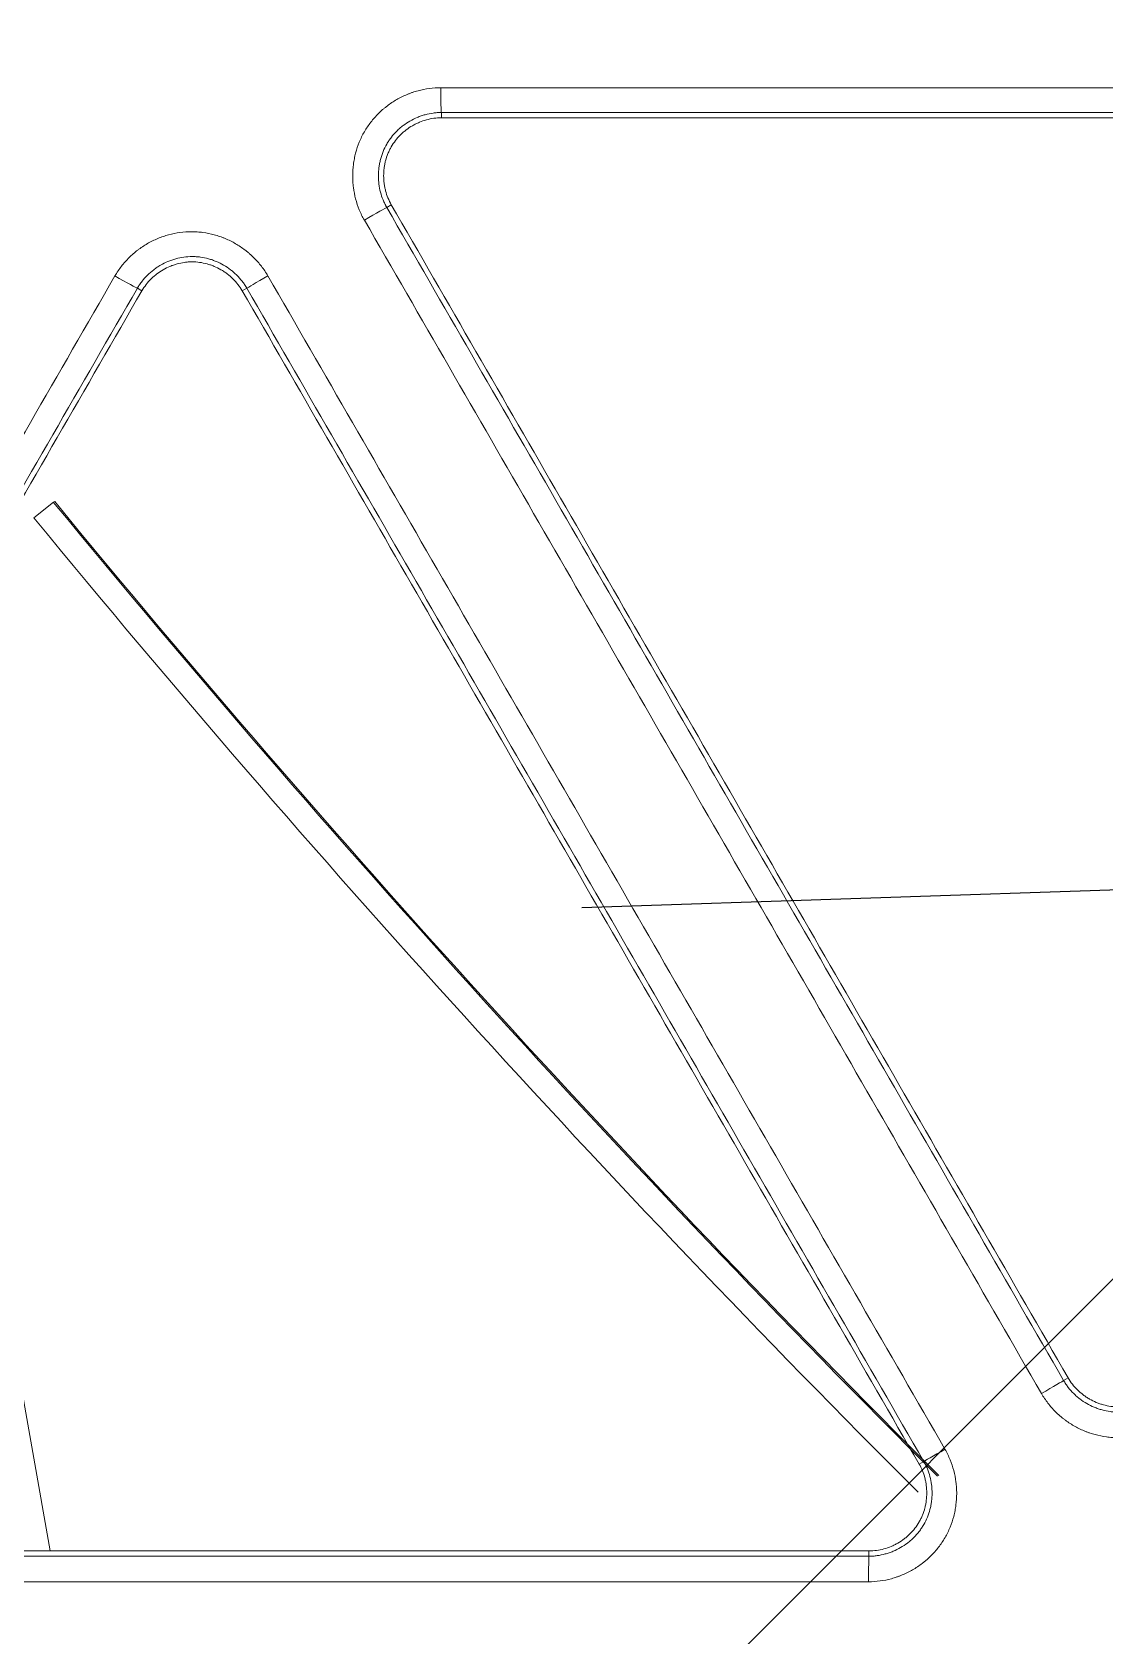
# Model space of a CAD drawing. Header units: inches. Extents: x 405346 to 489838, y -25612 to 14934.
# Drawn here: x 462599.23 to 462619.49, y 4139.6 to 4169.88 of the extents above; entities that cross this region are included whole.
import ezdxf

# ---------------------------------------------------------------- set-up
doc = ezdxf.new("R2010")
doc.units = ezdxf.units.IN
doc.header["$LTSCALE"] = 200
doc.header["$MEASUREMENT"] = 0
doc.linetypes.add('DH-HID2', pattern=[1.2, 0.8, -0.4])
doc.layers.add('FU-FURM', color=251, linetype='DH-HID2')
doc.layers.add('SS-EQ', color=2, linetype='Continuous', lineweight=20)

# ---------------------------------------------------------------- blocks, each defined once
blk = doc.blocks.new('FLLLL')
at = {"layer": 'FU-FURM'}
blk.add_line((462417.248, 3548.652), (462742, 3559.532), dxfattribs=at)
blk = doc.blocks.new('4way무풍')
at = {"layer": 'SS-EQ'}
for p, q in [((330.224, 330.224), (-339.635, -339.635)), ((-187.771, -153.066), (-187.771, -153.166)), ((-188.719, -154.808), (-188.805, -154.857)), ((-193.43, -156.433), (-193.516, -156.384)), ((-191.447, -156.383), (-191.534, -156.433)), ((-195.469, -160.722), (-195.103, -160.421)), ((-197.622, -166.292), (-195.166, -180.223)), ((-176.018, -177.006), (-175.932, -176.956)), ((-178.747, -178.582), (-178.66, -178.532)), ((-179.695, -180.323), (-179.695, -180.223))]:
    blk.add_line(p, q, dxfattribs=at)
for radius, start, end in [(252.587, 219.42831, 225.06664), (252.562, 219.43051, 225.06772), (253.06, 219.42831, 225.05502)]:
    blk.add_arc((0, 0), radius, start, end, dxfattribs=at)
for centre, major_axis, ratio, start_param, end_param in [((-187.771, -152.593), (0, -0.474), 0.025929, 4.722874, 6.248267), ((-189.215, -155.094), (-0.41, -0.237), 0.003631, 3.176499, 4.740153), ((-193.926, -156.146), (-0.41, 0.237), 0.02231, 1.552344, 3.106677), ((-191.037, -156.146), (0.41, 0.237), 0.004004, 1.598826, 3.106686), ((-176.428, -177.243), (-0.41, -0.237), 0.006959, 1.545964, 3.106685), ((-178.25, -178.295), (-0.41, -0.237), 0.006777, 0.034907, 1.545773), ((-179.694, -180.796), (0, 0.474), 0.018198, 0.035106, 1.589535)]:
    blk.add_ellipse(centre, major_axis=major_axis, ratio=ratio, start_param=start_param, end_param=end_param, dxfattribs=at)
for points, knots in [([(-0.032, -346.294), (-6.969, -346.294), (-13.906, -346.294), (-27.78, -346.294), (-34.717, -346.294), (-55.528, -346.294), (-69.403, -346.294), (-97.151, -346.294), (-111.025, -346.294), (-138.774, -346.294), (-152.648, -346.294), (-180.396, -346.294), (-194.27, -346.294), (-215.082, -346.294), (-222.019, -346.294), (-235.893, -346.294), (-242.83, -346.294), (-253.236, -346.294), (-256.704, -346.293), (-263.641, -346.293), (-267.11, -346.294), (-272.313, -346.294), (-274.047, -346.294), (-276.648, -346.294), (-277.515, -346.294), (-279.25, -346.294), (-280.117, -346.293), (-281.418, -346.293), (-281.851, -346.293), (-282.718, -346.293), (-283.152, -346.293), (-283.802, -346.293), (-284.019, -346.294), (-284.453, -346.294), (-284.669, -346.294), (-285.103, -346.294), (-285.32, -346.293), (-285.753, -346.291), (-285.97, -346.288), (-286.62, -346.277), (-287.053, -346.265), (-287.92, -346.232), (-288.353, -346.21), (-289.653, -346.133), (-290.519, -346.062), (-291.817, -345.929), (-292.25, -345.88), (-292.899, -345.799), (-293.116, -345.771), (-293.548, -345.713), (-294.627, -345.561), (-295.697, -345.382), (-298.249, -344.898), (-299.929, -344.504), (-302.417, -343.81), (-304.065, -343.313), (-305.692, -342.746), (-308.116, -341.843), (-309.711, -341.172), (-311.481, -340.336), (-311.677, -340.242), (-312.069, -340.051), (-312.265, -339.955), (-312.85, -339.663), (-313.238, -339.464), (-314.393, -338.857), (-315.91, -338.018), (-317.384, -337.119), (-318.837, -336.19), (-319.553, -335.711), (-320.962, -334.724), (-322.351, -333.708), (-324.369, -332.095), (-326.323, -330.394), (-327.582, -329.2), (-328.355, -328.435), (-328.586, -328.204), (-328.815, -327.971), (-328.968, -327.815), (-329.044, -327.737), (-329.423, -327.345), (-329.723, -327.029), (-330.61, -326.073), (-331.762, -324.777), (-333.398, -322.77), (-334.43, -321.391), (-335.932, -319.291), (-336.873, -317.851), (-338.196, -315.627), (-339.047, -314.124), (-339.838, -312.58), (-340.313, -311.601), (-340.454, -311.306), (-340.593, -311.01), (-340.685, -310.813), (-340.731, -310.713), (-340.958, -310.218), (-341.135, -309.821), (-341.654, -308.624), (-342.309, -307.019), (-343.186, -304.583), (-343.7, -302.939), (-344.419, -300.46), (-344.828, -298.788), (-345.336, -296.251), (-345.487, -295.401), (-345.755, -293.691), (-345.871, -292.831), (-345.994, -291.749), (-346.017, -291.533), (-346.062, -291.099), (-346.083, -290.882), (-346.143, -290.23), (-346.178, -289.796), (-346.239, -288.927), (-346.265, -288.493), (-346.307, -287.624), (-346.324, -287.19), (-346.342, -286.538), (-346.347, -286.321), (-346.354, -285.886), (-346.356, -285.669), (-346.359, -285.235), (-346.359, -285.017), (-346.359, -284.583), (-346.359, -284.366), (-346.358, -283.714), (-346.358, -283.28), (-346.358, -282.411), (-346.358, -281.976), (-346.358, -280.673), (-346.358, -279.804), (-346.359, -278.066), (-346.359, -277.197), (-346.359, -274.59), (-346.359, -272.852), (-346.358, -264.163), (-346.358, -257.211), (-346.359, -236.356), (-346.359, -222.453), (-346.359, -194.646), (-346.359, -180.743), (-346.359, -152.936), (-346.359, -139.033), (-346.359, -111.226), (-346.359, -69.517), (-346.359, -27.807), (-346.359, 0)], [0, 0, 0, 0, 0.03125, 0.03125, 0.0625, 0.0625, 0.125, 0.125, 0.1875, 0.1875, 0.25, 0.25, 0.3125, 0.3125, 0.34375, 0.34375, 0.375, 0.375, 0.390625, 0.390625, 0.40625, 0.40625, 0.414063, 0.414063, 0.417969, 0.417969, 0.421875, 0.421875, 0.423828, 0.423828, 0.425781, 0.425781, 0.426758, 0.426758, 0.427734, 0.427734, 0.428711, 0.428711, 0.429688, 0.429688, 0.431641, 0.431641, 0.433594, 0.433594, 0.4375, 0.4375, 0.439453, 0.439453, 0.44043, 0.44043, 0.441406, 0.445313, 0.445313, 0.453125, 0.453125, 0.457031, 0.460938, 0.460938, 0.46875, 0.46875, 0.469727, 0.469727, 0.470703, 0.470703, 0.472656, 0.472656, 0.476563, 0.480469, 0.480469, 0.484375, 0.484375, 0.488281, 0.492188, 0.496094, 0.5, 0.5, 0.500977, 0.501465, 0.501465, 0.501953, 0.501953, 0.503906, 0.503906, 0.507813, 0.511719, 0.515625, 0.515625, 0.523438, 0.523438, 0.527344, 0.53125, 0.53125, 0.532227, 0.532715, 0.532715, 0.533203, 0.533203, 0.535156, 0.535156, 0.539063, 0.542969, 0.546875, 0.546875, 0.554688, 0.554688, 0.558594, 0.558594, 0.5625, 0.5625, 0.563477, 0.563477, 0.564453, 0.564453, 0.566406, 0.566406, 0.568359, 0.568359, 0.570313, 0.570313, 0.571289, 0.571289, 0.572266, 0.572266, 0.573242, 0.573242, 0.574219, 0.574219, 0.576172, 0.576172, 0.578125, 0.578125, 0.582031, 0.582031, 0.585938, 0.585938, 0.59375, 0.59375, 0.625, 0.625, 0.6875, 0.6875, 0.75, 0.75, 0.8125, 0.8125, 0.875, 1, 1, 1, 1]), ([(-345.164, 0), (-345.164, -27.72), (-345.163, -69.3), (-345.162, -110.879), (-345.161, -138.599), (-345.16, -152.459), (-345.158, -180.179), (-345.157, -194.038), (-345.154, -221.758), (-345.152, -235.618), (-345.147, -256.408), (-345.146, -263.338), (-345.145, -272), (-345.144, -273.733), (-345.144, -276.331), (-345.144, -277.198), (-345.143, -278.93), (-345.142, -279.796), (-345.142, -281.096), (-345.141, -281.529), (-345.141, -282.395), (-345.141, -282.828), (-345.141, -283.694), (-345.141, -284.128), (-345.14, -284.777), (-345.139, -284.994), (-345.136, -285.427), (-345.134, -285.643), (-345.124, -286.293), (-345.113, -286.726), (-345.08, -287.592), (-345.06, -288.025), (-345.009, -288.891), (-344.978, -289.324), (-344.926, -289.973), (-344.898, -290.298), (-344.868, -290.623), (-344.847, -290.839), (-344.836, -290.947), (-344.736, -291.92), (-344.629, -292.78), (-344.379, -294.49), (-344.236, -295.341), (-343.754, -297.876), (-343.361, -299.547), (-342.665, -302.025), (-342.166, -303.667), (-341.312, -306.101), (-340.67, -307.704), (-340.162, -308.899), (-339.901, -309.494), (-339.629, -310.087), (-339.446, -310.481), (-339.353, -310.678), (-338.885, -311.657), (-338.495, -312.43), (-337.684, -313.955), (-337.263, -314.706), (-336.391, -316.189), (-335.94, -316.919), (-335.007, -318.36), (-334.525, -319.069), (-333.532, -320.468), (-332.508, -321.846), (-330.881, -323.85), (-329.735, -325.144), (-328.853, -326.098), (-328.555, -326.413), (-328.177, -326.804), (-328.101, -326.882), (-327.949, -327.038), (-327.721, -327.27), (-327.491, -327.501), (-326.721, -328.264), (-325.466, -329.454), (-323.518, -331.15), (-321.504, -332.756), (-320.119, -333.767), (-318.711, -334.749), (-317.997, -335.224), (-316.546, -336.146), (-315.81, -336.593), (-314.315, -337.455), (-313.557, -337.871), (-312.595, -338.371), (-312.305, -338.52), (-312.014, -338.667), (-311.819, -338.764), (-311.722, -338.813), (-311.235, -339.053), (-310.844, -339.241), (-309.666, -339.791), (-308.875, -340.139), (-307.283, -340.8), (-305.68, -341.425), (-303.244, -342.258), (-301.598, -342.743), (-299.114, -343.417), (-297.436, -343.797), (-294.888, -344.259), (-294.033, -344.395), (-292.957, -344.543), (-292.742, -344.571), (-292.31, -344.625), (-291.663, -344.704), (-291.015, -344.771), (-289.72, -344.892), (-288.856, -344.954), (-287.56, -345.019), (-287.128, -345.036), (-286.48, -345.054), (-286.264, -345.059), (-285.831, -345.067), (-285.615, -345.069), (-285.183, -345.073), (-284.967, -345.074), (-284.534, -345.075), (-284.318, -345.075), (-283.67, -345.076), (-283.237, -345.076), (-282.589, -345.076), (-282.373, -345.076), (-281.94, -345.076), (-281.724, -345.076), (-281.075, -345.076), (-280.643, -345.077), (-279.346, -345.077), (-278.481, -345.078), (-276.752, -345.079), (-275.887, -345.079), (-273.293, -345.079), (-271.563, -345.08), (-262.916, -345.081), (-255.998, -345.082), (-242.162, -345.085), (-235.244, -345.086), (-221.408, -345.089), (-214.49, -345.09), (-193.736, -345.092), (-179.9, -345.094), (-152.228, -345.096), (-138.392, -345.096), (-110.72, -345.097), (-96.884, -345.098), (-69.212, -345.098), (-55.376, -345.099), (-34.622, -345.099), (-27.704, -345.099), (-13.868, -345.099), (-6.95, -345.099), (-0.032, -345.099)], [0, 0, 0, 0, 0.125, 0.1875, 0.1875, 0.25, 0.25, 0.3125, 0.3125, 0.375, 0.375, 0.40625, 0.40625, 0.414063, 0.414063, 0.417969, 0.417969, 0.421875, 0.421875, 0.423828, 0.423828, 0.425781, 0.425781, 0.427734, 0.427734, 0.428711, 0.428711, 0.429688, 0.429688, 0.431641, 0.431641, 0.433594, 0.433594, 0.435547, 0.435547, 0.436523, 0.437012, 0.437012, 0.4375, 0.4375, 0.441406, 0.441406, 0.445313, 0.445313, 0.453125, 0.453125, 0.457031, 0.460938, 0.464844, 0.464844, 0.466797, 0.467773, 0.467773, 0.46875, 0.46875, 0.472656, 0.472656, 0.476563, 0.476563, 0.480469, 0.480469, 0.484375, 0.484375, 0.488281, 0.492188, 0.496094, 0.496094, 0.498047, 0.498047, 0.498535, 0.498535, 0.499023, 0.5, 0.5, 0.503906, 0.507813, 0.511719, 0.515625, 0.515625, 0.519531, 0.519531, 0.523438, 0.523438, 0.527344, 0.527344, 0.52832, 0.528809, 0.528809, 0.529297, 0.529297, 0.53125, 0.53125, 0.535156, 0.535156, 0.539063, 0.542969, 0.546875, 0.546875, 0.554688, 0.554688, 0.558594, 0.558594, 0.55957, 0.55957, 0.560547, 0.5625, 0.5625, 0.566406, 0.566406, 0.568359, 0.568359, 0.569336, 0.569336, 0.570313, 0.570313, 0.571289, 0.571289, 0.572266, 0.572266, 0.574219, 0.574219, 0.575195, 0.575195, 0.576172, 0.576172, 0.578125, 0.578125, 0.582031, 0.582031, 0.585938, 0.585938, 0.59375, 0.59375, 0.625, 0.625, 0.65625, 0.65625, 0.6875, 0.6875, 0.75, 0.75, 0.8125, 0.8125, 0.875, 0.875, 0.9375, 0.9375, 0.96875, 0.96875, 1, 1, 1, 1]), ([(-189.227, -155.099), (-189.246, -155.068), (-189.263, -155.035), (-189.295, -154.969), (-189.31, -154.936), (-189.351, -154.835), (-189.397, -154.698), (-189.425, -154.555), (-189.437, -154.464), (-189.439, -154.446), (-189.442, -154.41), (-189.447, -154.355), (-189.448, -154.301), (-189.448, -154.192), (-189.444, -154.119), (-189.43, -154.011), (-189.424, -153.975), (-189.413, -153.922), (-189.409, -153.904), (-189.401, -153.868), (-189.397, -153.85), (-189.374, -153.762), (-189.328, -153.625), (-189.264, -153.494), (-189.209, -153.399), (-189.189, -153.368), (-189.149, -153.308), (-189.127, -153.278), (-189.061, -153.192), (-189.013, -153.138), (-188.936, -153.061), (-188.896, -153.024), (-188.854, -152.989), (-188.826, -152.966), (-188.811, -152.955), (-188.739, -152.899), (-188.618, -152.819), (-188.488, -152.754), (-188.404, -152.719), (-188.387, -152.713), (-188.353, -152.7), (-188.335, -152.693), (-188.283, -152.676), (-188.249, -152.665), (-188.143, -152.636), (-188.072, -152.622), (-187.929, -152.603), (-187.856, -152.598), (-187.783, -152.598)], [0, 0, 0, 0, 0.03125, 0.03125, 0.0625, 0.0625, 0.125, 0.1875, 0.1875, 0.203125, 0.203125, 0.21875, 0.25, 0.25, 0.3125, 0.3125, 0.34375, 0.34375, 0.359375, 0.359375, 0.375, 0.375, 0.4375, 0.5, 0.5, 0.53125, 0.53125, 0.5625, 0.5625, 0.625, 0.625, 0.65625, 0.671875, 0.671875, 0.6875, 0.6875, 0.75, 0.8125, 0.8125, 0.828125, 0.828125, 0.84375, 0.84375, 0.875, 0.875, 0.9375, 0.9375, 1, 1, 1, 1]), ([(-187.783, -152.598), (-186.717, -152.598), (-185.652, -152.598), (-183.52, -152.598), (-182.455, -152.598), (-179.257, -152.598), (-177.126, -152.599), (-170.731, -152.599), (-166.468, -152.599), (-162.205, -152.6)], [0, 0, 0, 0, 0.125, 0.125, 0.25, 0.25, 0.5, 0.5, 1, 1, 1, 1]), ([(-187.771, -153.066), (-187.774, -153.066), (-187.778, -153.066), (-187.784, -153.066), (-187.794, -153.066), (-187.817, -153.067), (-187.863, -153.069), (-187.901, -153.073), (-187.978, -153.084), (-188.029, -153.094), (-188.104, -153.115), (-188.129, -153.123), (-188.179, -153.14), (-188.203, -153.149), (-188.275, -153.179), (-188.368, -153.225), (-188.455, -153.283), (-188.507, -153.322), (-188.517, -153.331), (-188.537, -153.347), (-188.567, -153.372), (-188.596, -153.399), (-188.651, -153.453), (-188.686, -153.492), (-188.733, -153.554), (-188.749, -153.575), (-188.778, -153.618), (-188.792, -153.64), (-188.831, -153.708), (-188.854, -153.755), (-188.893, -153.851), (-188.909, -153.9), (-188.929, -153.976), (-188.935, -154.001), (-188.945, -154.053), (-188.949, -154.079), (-188.959, -154.156), (-188.962, -154.208), (-188.962, -154.285), (-188.962, -154.311), (-188.959, -154.351), (-188.958, -154.364), (-188.956, -154.39), (-188.954, -154.403), (-188.946, -154.468), (-188.926, -154.57), (-188.894, -154.668), (-188.864, -154.74), (-188.853, -154.764), (-188.836, -154.8), (-188.83, -154.811), (-188.821, -154.829), (-188.816, -154.837), (-188.811, -154.846), (-188.808, -154.852), (-188.807, -154.855), (-188.805, -154.857)], [0, 0, 0, 0, 0.003906, 0.003906, 0.007813, 0.015625, 0.03125, 0.0625, 0.0625, 0.125, 0.125, 0.15625, 0.15625, 0.1875, 0.1875, 0.25, 0.3125, 0.3125, 0.328125, 0.328125, 0.34375, 0.375, 0.375, 0.4375, 0.4375, 0.46875, 0.46875, 0.5, 0.5, 0.5625, 0.5625, 0.625, 0.625, 0.65625, 0.65625, 0.6875, 0.6875, 0.75, 0.75, 0.78125, 0.78125, 0.796875, 0.796875, 0.8125, 0.8125, 0.875, 0.9375, 0.9375, 0.96875, 0.96875, 0.984375, 0.984375, 0.992187, 0.996094, 0.996094, 1, 1, 1, 1]), ([(-188.719, -154.808), (-188.743, -154.766), (-188.764, -154.723), (-188.8, -154.635), (-188.815, -154.59), (-188.833, -154.521), (-188.838, -154.498), (-188.847, -154.45), (-188.851, -154.427), (-188.86, -154.356), (-188.866, -154.261), (-188.86, -154.166), (-188.853, -154.106), (-188.851, -154.094), (-188.847, -154.07), (-188.841, -154.035), (-188.833, -154), (-188.815, -153.931), (-188.8, -153.886), (-188.773, -153.82), (-188.763, -153.798), (-188.742, -153.755), (-188.731, -153.734), (-188.695, -153.672), (-188.642, -153.593), (-188.579, -153.522), (-188.528, -153.471), (-188.51, -153.455), (-188.474, -153.423), (-188.455, -153.408), (-188.398, -153.365), (-188.359, -153.339), (-188.297, -153.303), (-188.276, -153.292), (-188.233, -153.271), (-188.211, -153.261), (-188.145, -153.233), (-188.055, -153.202), (-187.962, -153.183), (-187.868, -153.17), (-187.819, -153.166), (-187.771, -153.166)], [0, 0, 0, 0, 0.0625, 0.0625, 0.125, 0.125, 0.15625, 0.15625, 0.1875, 0.1875, 0.25, 0.3125, 0.3125, 0.328125, 0.328125, 0.34375, 0.375, 0.375, 0.4375, 0.4375, 0.46875, 0.46875, 0.5, 0.5, 0.5625, 0.625, 0.625, 0.65625, 0.65625, 0.6875, 0.6875, 0.75, 0.75, 0.78125, 0.78125, 0.8125, 0.8125, 0.875, 0.9375, 0.9375, 1, 1, 1, 1]), ([(-162.196, -153.066), (-166.459, -153.066), (-170.722, -153.066), (-179.247, -153.066), (-183.509, -153.066), (-187.771, -153.066)], [0, 0, 0, 0, 0.5, 0.5, 1, 1, 1, 1]), ([(-162.196, -153.166), (-166.459, -153.166), (-170.722, -153.166), (-177.116, -153.166), (-179.247, -153.166), (-183.509, -153.166), (-185.64, -153.166), (-187.771, -153.166)], [0, 0, 0, 0, 0.5, 0.5, 0.75, 0.75, 1, 1, 1, 1]), ([(-188.805, -154.857), (-187.739, -156.703), (-186.674, -158.549), (-184.542, -162.24), (-183.477, -164.086), (-181.346, -167.777), (-180.28, -169.623), (-178.149, -173.315), (-177.083, -175.16), (-176.018, -177.006)], [0, 0, 0, 0, 0.25, 0.25, 0.5, 0.5, 0.75, 0.75, 1, 1, 1, 1]), ([(-188.719, -154.808), (-187.653, -156.654), (-186.588, -158.499), (-184.456, -162.191), (-183.391, -164.036), (-181.26, -167.728), (-180.194, -169.573), (-178.063, -173.265), (-176.997, -175.111), (-175.932, -176.956)], [0, 0, 0, 0, 0.25, 0.25, 0.5, 0.5, 0.75, 0.75, 1, 1, 1, 1]), ([(-193.939, -156.151), (-193.921, -156.119), (-193.901, -156.088), (-193.86, -156.027), (-193.839, -155.998), (-193.772, -155.912), (-193.676, -155.803), (-193.566, -155.708), (-193.494, -155.653), (-193.479, -155.642), (-193.449, -155.62), (-193.404, -155.589), (-193.358, -155.561), (-193.263, -155.506), (-193.198, -155.474), (-193.098, -155.432), (-193.064, -155.419), (-193.012, -155.401), (-192.995, -155.396), (-192.96, -155.385), (-192.942, -155.38), (-192.854, -155.356), (-192.712, -155.327), (-192.567, -155.317), (-192.458, -155.317), (-192.421, -155.319), (-192.348, -155.324), (-192.312, -155.327), (-192.204, -155.342), (-192.133, -155.356), (-192.028, -155.385), (-191.994, -155.396), (-191.942, -155.413), (-191.925, -155.419), (-191.891, -155.432), (-191.874, -155.439), (-191.789, -155.474), (-191.659, -155.539), (-191.538, -155.619), (-191.466, -155.675), (-191.452, -155.686), (-191.423, -155.709), (-191.409, -155.721), (-191.368, -155.757), (-191.341, -155.782), (-191.264, -155.859), (-191.216, -155.913), (-191.127, -156.027), (-191.087, -156.088), (-191.05, -156.151)], [0, 0, 0, 0, 0.03125, 0.03125, 0.0625, 0.0625, 0.125, 0.1875, 0.1875, 0.203125, 0.203125, 0.21875, 0.25, 0.25, 0.3125, 0.3125, 0.34375, 0.34375, 0.359375, 0.359375, 0.375, 0.375, 0.4375, 0.5, 0.5, 0.53125, 0.53125, 0.5625, 0.5625, 0.625, 0.625, 0.65625, 0.65625, 0.671875, 0.671875, 0.6875, 0.6875, 0.75, 0.8125, 0.8125, 0.828125, 0.828125, 0.84375, 0.84375, 0.875, 0.875, 0.9375, 0.9375, 1, 1, 1, 1]), ([(-176.436, -177.251), (-177.502, -175.405), (-178.568, -173.559), (-180.7, -169.867), (-181.766, -168.021), (-183.898, -164.329), (-184.964, -162.483), (-187.095, -158.791), (-188.161, -156.945), (-189.227, -155.099)], [0, 0, 0, 0, 0.25, 0.25, 0.5, 0.5, 0.75, 0.75, 1, 1, 1, 1]), ([(-191.447, -156.383), (-191.449, -156.38), (-191.451, -156.377), (-191.454, -156.372), (-191.459, -156.363), (-191.471, -156.344), (-191.496, -156.305), (-191.519, -156.274), (-191.566, -156.212), (-191.601, -156.174), (-191.656, -156.119), (-191.675, -156.101), (-191.715, -156.067), (-191.735, -156.05), (-191.798, -156.003), (-191.884, -155.945), (-191.977, -155.899), (-192.038, -155.874), (-192.05, -155.869), (-192.074, -155.86), (-192.111, -155.846), (-192.149, -155.835), (-192.224, -155.814), (-192.274, -155.804), (-192.351, -155.793), (-192.377, -155.791), (-192.429, -155.787), (-192.456, -155.786), (-192.534, -155.786), (-192.586, -155.79), (-192.689, -155.804), (-192.739, -155.814), (-192.815, -155.835), (-192.84, -155.843), (-192.89, -155.86), (-192.914, -155.869), (-192.986, -155.899), (-193.032, -155.922), (-193.1, -155.961), (-193.133, -155.982), (-193.165, -156.004), (-193.186, -156.019), (-193.197, -156.027), (-193.249, -156.067), (-193.328, -156.135), (-193.396, -156.212), (-193.444, -156.274), (-193.46, -156.295), (-193.482, -156.328), (-193.489, -156.339), (-193.499, -156.355), (-193.504, -156.364), (-193.509, -156.372), (-193.513, -156.378), (-193.514, -156.381), (-193.516, -156.384)], [0, 0, 0, 0, 0.003906, 0.003906, 0.007812, 0.015625, 0.03125, 0.0625, 0.0625, 0.125, 0.125, 0.15625, 0.15625, 0.1875, 0.1875, 0.25, 0.3125, 0.3125, 0.328125, 0.328125, 0.34375, 0.375, 0.375, 0.4375, 0.4375, 0.46875, 0.46875, 0.5, 0.5, 0.5625, 0.5625, 0.625, 0.625, 0.65625, 0.65625, 0.6875, 0.6875, 0.75, 0.75, 0.78125, 0.796875, 0.796875, 0.8125, 0.8125, 0.875, 0.9375, 0.9375, 0.96875, 0.96875, 0.984375, 0.984375, 0.992187, 0.996094, 0.996094, 1, 1, 1, 1]), ([(-193.43, -156.433), (-193.406, -156.392), (-193.379, -156.352), (-193.321, -156.277), (-193.289, -156.242), (-193.239, -156.191), (-193.221, -156.175), (-193.185, -156.144), (-193.166, -156.128), (-193.109, -156.085), (-193.03, -156.032), (-192.945, -155.99), (-192.889, -155.967), (-192.878, -155.962), (-192.856, -155.954), (-192.822, -155.941), (-192.788, -155.931), (-192.719, -155.912), (-192.673, -155.903), (-192.602, -155.893), (-192.578, -155.89), (-192.53, -155.887), (-192.506, -155.886), (-192.434, -155.886), (-192.34, -155.893), (-192.246, -155.912), (-192.177, -155.931), (-192.154, -155.938), (-192.109, -155.953), (-192.086, -155.962), (-192.02, -155.989), (-191.978, -156.01), (-191.916, -156.046), (-191.886, -156.065), (-191.856, -156.085), (-191.836, -156.099), (-191.827, -156.106), (-191.779, -156.143), (-191.707, -156.205), (-191.644, -156.276), (-191.586, -156.352), (-191.559, -156.392), (-191.534, -156.433)], [0, 0, 0, 0, 0.0625, 0.0625, 0.125, 0.125, 0.15625, 0.15625, 0.1875, 0.1875, 0.25, 0.3125, 0.3125, 0.328125, 0.328125, 0.34375, 0.375, 0.375, 0.4375, 0.4375, 0.46875, 0.46875, 0.5, 0.5, 0.5625, 0.625, 0.625, 0.65625, 0.65625, 0.6875, 0.6875, 0.75, 0.75, 0.78125, 0.796875, 0.796875, 0.8125, 0.8125, 0.875, 0.9375, 0.9375, 1, 1, 1, 1]), ([(-206.726, -178.301), (-204.595, -174.609), (-202.464, -170.918), (-199.267, -165.38), (-198.201, -163.535), (-196.07, -159.843), (-195.005, -157.997), (-193.939, -156.151)], [0, 0, 0, 0, 0.5, 0.5, 0.75, 0.75, 1, 1, 1, 1]), ([(-191.05, -156.151), (-189.984, -157.997), (-188.918, -159.843), (-186.786, -163.535), (-185.72, -165.381), (-183.588, -169.073), (-182.522, -170.919), (-180.391, -174.611), (-179.325, -176.457), (-178.259, -178.303)], [0, 0, 0, 0, 0.25, 0.25, 0.5, 0.5, 0.75, 0.75, 1, 1, 1, 1]), ([(-193.516, -156.384), (-194.582, -158.229), (-195.647, -160.075), (-197.779, -163.766), (-198.844, -165.612), (-202.041, -171.149), (-204.172, -174.841), (-206.304, -178.532)], [0, 0, 0, 0, 0.25, 0.25, 0.5, 0.5, 1, 1, 1, 1]), ([(-193.43, -156.433), (-194.496, -158.279), (-195.561, -160.125), (-197.693, -163.816), (-198.758, -165.662), (-201.955, -171.199), (-204.086, -174.89), (-206.217, -178.582)], [0, 0, 0, 0, 0.25, 0.25, 0.5, 0.5, 1, 1, 1, 1]), ([(-178.747, -178.582), (-179.813, -176.736), (-180.878, -174.89), (-183.01, -171.199), (-184.075, -169.353), (-186.206, -165.662), (-187.272, -163.816), (-189.403, -160.125), (-190.469, -158.279), (-191.534, -156.433)], [0, 0, 0, 0, 0.25, 0.25, 0.5, 0.5, 0.75, 0.75, 1, 1, 1, 1]), ([(-178.66, -178.532), (-179.726, -176.686), (-180.791, -174.84), (-182.923, -171.149), (-183.988, -169.303), (-186.119, -165.612), (-187.185, -163.766), (-189.316, -160.075), (-190.382, -158.229), (-191.447, -156.383)], [0, 0, 0, 0, 0.25, 0.25, 0.5, 0.5, 0.75, 0.75, 1, 1, 1, 1]), ([(-176.018, -177.006), (-176.016, -177.009), (-176.014, -177.012), (-176.011, -177.017), (-176.006, -177.026), (-175.994, -177.045), (-175.969, -177.083), (-175.946, -177.115), (-175.899, -177.177), (-175.864, -177.215), (-175.809, -177.27), (-175.79, -177.288), (-175.75, -177.322), (-175.73, -177.339), (-175.668, -177.386), (-175.581, -177.444), (-175.488, -177.49), (-175.428, -177.515), (-175.415, -177.52), (-175.391, -177.529), (-175.354, -177.543), (-175.317, -177.554), (-175.242, -177.575), (-175.191, -177.585), (-175.114, -177.596), (-175.088, -177.598), (-175.036, -177.602), (-175.01, -177.603), (-174.931, -177.603), (-174.879, -177.599), (-174.777, -177.585), (-174.726, -177.575), (-174.651, -177.554), (-174.625, -177.546), (-174.576, -177.529), (-174.552, -177.52), (-174.48, -177.49), (-174.433, -177.467), (-174.366, -177.428), (-174.333, -177.408), (-174.3, -177.385), (-174.279, -177.37), (-174.269, -177.362), (-174.216, -177.323), (-174.138, -177.255), (-174.069, -177.177), (-174.021, -177.116), (-174.006, -177.095), (-173.984, -177.062), (-173.977, -177.051), (-173.966, -177.034), (-173.961, -177.026), (-173.956, -177.017), (-173.953, -177.012), (-173.951, -177.009), (-173.949, -177.006)], [0, 0, 0, 0, 0.003906, 0.003906, 0.007813, 0.015625, 0.03125, 0.0625, 0.0625, 0.125, 0.125, 0.15625, 0.15625, 0.1875, 0.1875, 0.25, 0.3125, 0.3125, 0.328125, 0.328125, 0.34375, 0.375, 0.375, 0.4375, 0.4375, 0.46875, 0.46875, 0.5, 0.5, 0.5625, 0.5625, 0.625, 0.625, 0.65625, 0.65625, 0.6875, 0.6875, 0.75, 0.75, 0.78125, 0.796875, 0.796875, 0.8125, 0.8125, 0.875, 0.9375, 0.9375, 0.96875, 0.96875, 0.984375, 0.984375, 0.992188, 0.996094, 0.996094, 1, 1, 1, 1]), ([(-174.036, -176.956), (-174.06, -176.998), (-174.087, -177.037), (-174.145, -177.113), (-174.177, -177.148), (-174.227, -177.198), (-174.245, -177.215), (-174.281, -177.246), (-174.3, -177.261), (-174.357, -177.305), (-174.436, -177.357), (-174.521, -177.4), (-174.577, -177.423), (-174.588, -177.427), (-174.61, -177.436), (-174.644, -177.448), (-174.678, -177.459), (-174.747, -177.477), (-174.793, -177.487), (-174.864, -177.497), (-174.888, -177.499), (-174.936, -177.503), (-174.96, -177.503), (-175.032, -177.503), (-175.127, -177.497), (-175.22, -177.478), (-175.289, -177.459), (-175.312, -177.452), (-175.357, -177.436), (-175.38, -177.428), (-175.446, -177.4), (-175.488, -177.379), (-175.55, -177.343), (-175.58, -177.325), (-175.61, -177.304), (-175.63, -177.29), (-175.639, -177.283), (-175.687, -177.247), (-175.759, -177.184), (-175.822, -177.113), (-175.88, -177.038), (-175.908, -176.998), (-175.932, -176.956)], [0, 0, 0, 0, 0.0625, 0.0625, 0.125, 0.125, 0.15625, 0.15625, 0.1875, 0.1875, 0.25, 0.3125, 0.3125, 0.328125, 0.328125, 0.34375, 0.375, 0.375, 0.4375, 0.4375, 0.46875, 0.46875, 0.5, 0.5, 0.5625, 0.625, 0.625, 0.65625, 0.65625, 0.6875, 0.6875, 0.75, 0.75, 0.78125, 0.796875, 0.796875, 0.8125, 0.8125, 0.875, 0.9375, 0.9375, 1, 1, 1, 1]), ([(-173.547, -177.252), (-173.566, -177.283), (-173.585, -177.314), (-173.626, -177.375), (-173.647, -177.405), (-173.714, -177.491), (-173.81, -177.599), (-173.92, -177.695), (-173.993, -177.75), (-174.007, -177.761), (-174.037, -177.782), (-174.082, -177.813), (-174.129, -177.842), (-174.223, -177.896), (-174.288, -177.929), (-174.388, -177.97), (-174.422, -177.983), (-174.474, -178.001), (-174.492, -178.007), (-174.527, -178.018), (-174.544, -178.023), (-174.632, -178.047), (-174.774, -178.075), (-174.919, -178.085), (-175.028, -178.085), (-175.065, -178.084), (-175.138, -178.079), (-175.174, -178.075), (-175.282, -178.061), (-175.353, -178.046), (-175.458, -178.018), (-175.492, -178.007), (-175.544, -177.989), (-175.561, -177.983), (-175.596, -177.97), (-175.613, -177.963), (-175.697, -177.928), (-175.827, -177.864), (-175.948, -177.783), (-176.02, -177.728), (-176.035, -177.717), (-176.063, -177.694), (-176.077, -177.682), (-176.118, -177.646), (-176.145, -177.621), (-176.223, -177.544), (-176.27, -177.49), (-176.359, -177.375), (-176.4, -177.315), (-176.436, -177.251)], [0, 0, 0, 0, 0.03125, 0.03125, 0.0625, 0.0625, 0.125, 0.1875, 0.1875, 0.203125, 0.203125, 0.21875, 0.25, 0.25, 0.3125, 0.3125, 0.34375, 0.34375, 0.359375, 0.359375, 0.375, 0.375, 0.4375, 0.5, 0.5, 0.53125, 0.53125, 0.5625, 0.5625, 0.625, 0.625, 0.65625, 0.65625, 0.671875, 0.671875, 0.6875, 0.6875, 0.75, 0.8125, 0.8125, 0.828125, 0.828125, 0.84375, 0.84375, 0.875, 0.875, 0.9375, 0.9375, 1, 1, 1, 1]), ([(-178.259, -178.303), (-178.24, -178.335), (-178.223, -178.368), (-178.191, -178.434), (-178.176, -178.467), (-178.135, -178.568), (-178.089, -178.705), (-178.061, -178.848), (-178.049, -178.938), (-178.047, -178.957), (-178.044, -178.993), (-178.04, -179.048), (-178.038, -179.102), (-178.038, -179.211), (-178.043, -179.283), (-178.056, -179.391), (-178.062, -179.427), (-178.073, -179.481), (-178.077, -179.499), (-178.085, -179.535), (-178.089, -179.553), (-178.112, -179.641), (-178.158, -179.778), (-178.222, -179.908), (-178.277, -180.003), (-178.297, -180.034), (-178.337, -180.095), (-178.359, -180.125), (-178.425, -180.211), (-178.473, -180.265), (-178.55, -180.341), (-178.59, -180.378), (-178.632, -180.414), (-178.66, -180.437), (-178.675, -180.448), (-178.747, -180.504), (-178.868, -180.584), (-178.998, -180.648), (-179.082, -180.683), (-179.099, -180.69), (-179.133, -180.703), (-179.151, -180.709), (-179.203, -180.727), (-179.237, -180.738), (-179.343, -180.767), (-179.414, -180.781), (-179.557, -180.8), (-179.63, -180.805), (-179.703, -180.805)], [0, 0, 0, 0, 0.03125, 0.03125, 0.0625, 0.0625, 0.125, 0.1875, 0.1875, 0.203125, 0.203125, 0.21875, 0.25, 0.25, 0.3125, 0.3125, 0.34375, 0.34375, 0.359375, 0.359375, 0.375, 0.375, 0.4375, 0.5, 0.5, 0.53125, 0.53125, 0.5625, 0.5625, 0.625, 0.625, 0.65625, 0.671875, 0.671875, 0.6875, 0.6875, 0.75, 0.8125, 0.8125, 0.828125, 0.828125, 0.84375, 0.84375, 0.875, 0.875, 0.9375, 0.9375, 1, 1, 1, 1]), ([(-179.695, -180.323), (-179.692, -180.323), (-179.688, -180.323), (-179.682, -180.323), (-179.672, -180.323), (-179.649, -180.322), (-179.603, -180.32), (-179.565, -180.316), (-179.488, -180.305), (-179.437, -180.295), (-179.361, -180.274), (-179.337, -180.267), (-179.287, -180.25), (-179.262, -180.24), (-179.19, -180.21), (-179.097, -180.164), (-179.011, -180.106), (-178.959, -180.067), (-178.948, -180.059), (-178.928, -180.042), (-178.898, -180.017), (-178.869, -179.99), (-178.814, -179.936), (-178.78, -179.897), (-178.732, -179.836), (-178.717, -179.814), (-178.688, -179.771), (-178.674, -179.749), (-178.634, -179.681), (-178.612, -179.634), (-178.572, -179.538), (-178.556, -179.489), (-178.536, -179.413), (-178.53, -179.388), (-178.52, -179.336), (-178.516, -179.311), (-178.506, -179.233), (-178.503, -179.182), (-178.503, -179.104), (-178.504, -179.078), (-178.506, -179.039), (-178.507, -179.026), (-178.51, -178.999), (-178.511, -178.986), (-178.519, -178.921), (-178.539, -178.819), (-178.572, -178.721), (-178.601, -178.649), (-178.612, -178.625), (-178.629, -178.589), (-178.635, -178.578), (-178.644, -178.56), (-178.649, -178.552), (-178.654, -178.543), (-178.657, -178.537), (-178.659, -178.534), (-178.66, -178.532)], [0, 0, 0, 0, 0.003906, 0.003906, 0.007812, 0.015625, 0.03125, 0.0625, 0.0625, 0.125, 0.125, 0.15625, 0.15625, 0.1875, 0.1875, 0.25, 0.3125, 0.3125, 0.328125, 0.328125, 0.34375, 0.375, 0.375, 0.4375, 0.4375, 0.46875, 0.46875, 0.5, 0.5, 0.5625, 0.5625, 0.625, 0.625, 0.65625, 0.65625, 0.6875, 0.6875, 0.75, 0.75, 0.78125, 0.78125, 0.796875, 0.796875, 0.8125, 0.8125, 0.875, 0.9375, 0.9375, 0.96875, 0.96875, 0.984375, 0.984375, 0.992188, 0.996094, 0.996094, 1, 1, 1, 1]), ([(-178.747, -178.582), (-178.723, -178.623), (-178.702, -178.666), (-178.666, -178.754), (-178.651, -178.799), (-178.633, -178.869), (-178.628, -178.892), (-178.619, -178.939), (-178.615, -178.963), (-178.606, -179.034), (-178.6, -179.129), (-178.606, -179.224), (-178.613, -179.284), (-178.615, -179.295), (-178.619, -179.319), (-178.625, -179.354), (-178.633, -179.389), (-178.651, -179.458), (-178.666, -179.503), (-178.693, -179.569), (-178.703, -179.591), (-178.724, -179.634), (-178.735, -179.655), (-178.771, -179.718), (-178.824, -179.797), (-178.887, -179.868), (-178.938, -179.918), (-178.956, -179.935), (-178.992, -179.966), (-179.011, -179.981), (-179.067, -180.024), (-179.107, -180.051), (-179.169, -180.086), (-179.19, -180.098), (-179.233, -180.119), (-179.255, -180.129), (-179.321, -180.157), (-179.411, -180.188), (-179.504, -180.207), (-179.598, -180.22), (-179.647, -180.223), (-179.695, -180.223)], [0, 0, 0, 0, 0.0625, 0.0625, 0.125, 0.125, 0.15625, 0.15625, 0.1875, 0.1875, 0.25, 0.3125, 0.3125, 0.328125, 0.328125, 0.34375, 0.375, 0.375, 0.4375, 0.4375, 0.46875, 0.46875, 0.5, 0.5, 0.5625, 0.625, 0.625, 0.65625, 0.65625, 0.6875, 0.6875, 0.75, 0.75, 0.78125, 0.78125, 0.8125, 0.8125, 0.875, 0.9375, 0.9375, 1, 1, 1, 1]), ([(-205.27, -180.223), (-201.008, -180.223), (-196.745, -180.223), (-188.22, -180.223), (-183.958, -180.223), (-179.695, -180.223)], [0, 0, 0, 0, 0.5, 0.5, 1, 1, 1, 1]), ([(-205.27, -180.323), (-201.007, -180.323), (-196.745, -180.323), (-188.22, -180.323), (-183.958, -180.323), (-179.695, -180.323)], [0, 0, 0, 0, 0.5, 0.5, 1, 1, 1, 1]), ([(-179.703, -180.805), (-183.966, -180.805), (-188.23, -180.805), (-196.756, -180.804), (-201.018, -180.803), (-205.281, -180.803)], [0, 0, 0, 0, 0.5, 0.5, 1, 1, 1, 1])]:
    blk.add_open_spline(points, degree=3, knots=knots, dxfattribs=at)
blk.add_open_spline([(-195.103, -160.421), (-195.094, -160.418), (-195.086, -160.415), (-195.077, -160.413)], degree=3, dxfattribs=at)

msp = doc.modelspace()

# ---------------------------------------------------------------- block references
for name, p in [('FLLLL', (-47.5, 596.663)), ('4way무풍', (462794.732, 4321.426))]:
    msp.add_blockref(name, p)

doc.saveas('drawing.dxf')
